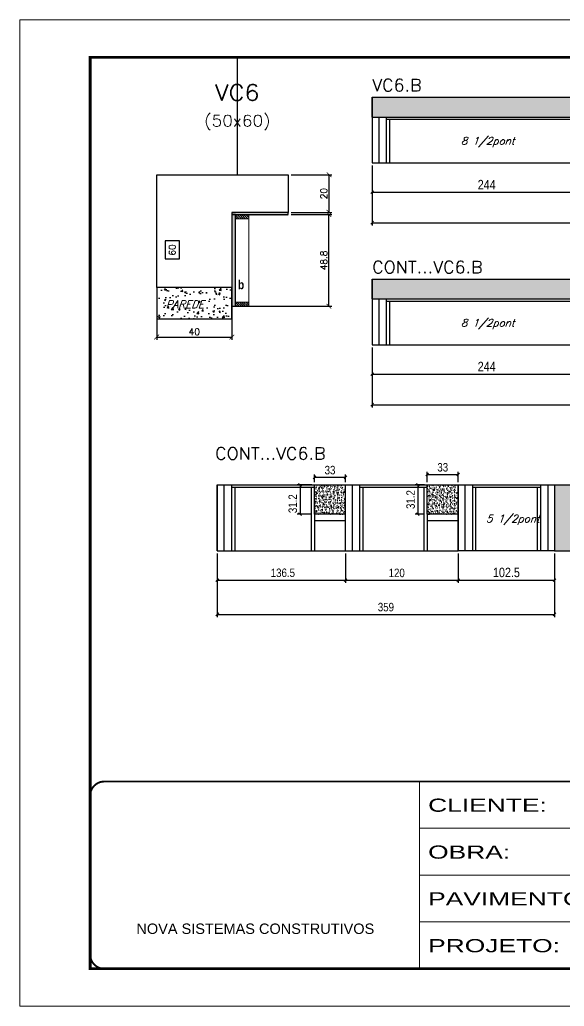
# Model space of a CAD drawing. Extents: x 137137 to 143418, y 10464 to 34486.
# Drawn here: x 137137 to 137717, y 23099 to 24149 of the extents above; entities that cross this region are included whole.
import ezdxf
from ezdxf.enums import TextEntityAlignment as Align

# ---------------------------------------------------------------- set-up
doc = ezdxf.new("R2010")
doc.units = 0
for name, pattern in [('CONTINUO', [0]), ('DASHED', [0.75, 0.5, -0.25]), ('HIDDEN', [0.375, 0.25, -0.125])]:
    doc.linetypes.add(name, pattern=pattern)
for name, color, linetype, lineweight in [('CONCRETO', 251, 'Continuous', 25), ('Escoras', 2, 'Continuous', 25), ('Folhas', 255, 'Continuous', 9), ('Hachura', 251, 'Continuous', 9), ('Madeira', 126, 'Continuous', 18), ('SARRAFO DE PRESSAO', 251, 'DASHED', 9), ('Texto Seção', 7, 'Continuous', 15)]:
    doc.layers.add(name, color=color, linetype=linetype, lineweight=lineweight)
for name, color, linetype in [('COTA', 241, 'Continuous'), ('Cota Seção (2x)', 4, 'Continuous'), ('detalhes', 4, 'Continuous'), ('Painéis', 200, 'Continuous'), ('SARR_2.2x7', 40, 'Continuous'), ('SARR_3.5x7', 81, 'Continuous'), ('texto', 7, 'Continuous'), ('Texto de Titulo', 7, 'Continuous'), ('Texto Qtd Sarr', 242, 'Continuous')]:
    doc.layers.add(name, color=color, linetype=linetype)
doc.styles.add('ARIAL', font='arial.ttf')
doc.styles.add('COTA TECNICA', font='techl___.ttf', dxfattribs={"height": 10})
doc.styles.add('COTA TECNICA-50', font='techl___.ttf', dxfattribs={"height": 9})
doc.styles.add('REGUA-120', font='ROMANS.shx', dxfattribs={"height": 15})
doc.styles.add('Romans', font='romans.shx')
doc.styles.add('TECNICA', font='techb___.ttf', dxfattribs={"height": 10})
doc.styles.add('Tecnologia', font='')
doc.styles.get('Tecnologia').set_extended_font_data('Forgotten Futurist')
doc.dimstyles.new('COTA PAINEL-50', dxfattribs={"dimtxt": 9, "dimasz": 3, "dimexe": 3, "dimexo": 3, "dimgap": 3, "dimtad": 1, "dimdec": 1, "dimzin": 12, "dimdsep": 46, "dimtxsty": 'COTA TECNICA-50', "dimblk1": 'OBLIQUE', "dimblk2": 'OBLIQUE', "dimsah": 1, "dimcen": 0.9, "dimclrd": 4, "dimclre": 4, "dimclrt": 240, "dimadec": 1, "dimazin": 3, "dimtfac": 1, "dimtdec": 1, "dimtmove": 0, "dimatfit": 3, "dimfxl": 1, "dimtolj": 1, "dimtzin": 12, "dimarcsym": 0})
doc.dimstyles.new('Cota Seção (2x)', dxfattribs={"dimtxt": 7, "dimasz": 5, "dimexe": 3, "dimexo": 3, "dimgap": 2, "dimtad": 3, "dimdec": 1, "dimlfac": 0.5, "dimzin": 12, "dimdsep": 46, "dimtxsty": 'Romans', "dimblk": 'ARCHTICK', "dimcen": 0, "dimclrd": 4, "dimclre": 4, "dimclrt": 1, "dimadec": 1, "dimazin": 3, "dimtfac": 1, "dimtdec": 1, "dimtmove": 0, "dimatfit": 3, "dimldrblk": 'OBLIQUE', "dimfxl": 1, "dimtolj": 1, "dimtzin": 12, "dimarcsym": 0})
doc.dimstyles.new('Cota Seção interna', dxfattribs={"dimtxt": 7, "dimasz": 6, "dimexe": 0.18, "dimexo": 2, "dimgap": -4, "dimtad": 3, "dimdec": 1, "dimlfac": 0.5, "dimzin": 12, "dimdsep": 46, "dimtxsty": 'Romans', "dimblk": 'ARCHTICK', "dimcen": 0.09, "dimse1": 1, "dimse2": 1, "dimsd1": 1, "dimsd2": 1, "dimclrd": 180, "dimclre": 5, "dimclrt": 1, "dimadec": 0, "dimazin": 3, "dimtfac": 1, "dimtdec": 1, "dimtofl": 0, "dimtmove": 0, "dimatfit": 3, "dimldrblk": 'ARCHTICK', "dimfxl": 1, "dimtolj": 1, "dimtzin": 0, "dimarcsym": 0})
doc.dimstyles.new('PAINEL', dxfattribs={"dimtxt": 10, "dimasz": 3, "dimexe": 3, "dimexo": 3, "dimgap": 3, "dimtad": 1, "dimdec": 1, "dimzin": 12, "dimdsep": 46, "dimtxsty": 'COTA TECNICA', "dimblk1": 'OBLIQUE', "dimblk2": 'OBLIQUE', "dimsah": 1, "dimcen": 0.9, "dimclrd": 4, "dimclre": 4, "dimclrt": 240, "dimadec": 1, "dimazin": 3, "dimtfac": 1, "dimtdec": 1, "dimtmove": 0, "dimatfit": 3, "dimfxl": 1, "dimtolj": 1, "dimtzin": 12, "dimarcsym": 0})
pattern_1 = [(50, (-58146.126, -10020.8976), (5.46554007, -0.47817257), [0.5715, -6.2865]), (355, (-58146.126, -10020.8976), (-1.05730264, 5.73170536), [0.4572, -5.02921753]), (100.4514447, (-58145.6706, -10020.9374), (4.40823741, 5.25353256), [0.48570026, -5.34270734]), (46.1842, (-58146.126, -10019.3736), (8.13237123, -1.26126984), [0.85725, -9.42975]), (96.6355576, (-58145.448, -10019.479), (7.12212402, 7.42278374), [0.7285507, -8.01406824]), (351.184151, (-58146.126, -10019.3736), (7.12212402, 7.42278374), [0.685799, -7.54379196]), (21, (-58145.364, -10019.7546), (4.54843174, -3.06795595), [0.5715, -6.2865]), (326, (-58145.364, -10019.7546), (1.85406085, 5.52563898), [0.4572, -5.0292]), (71.451445, (-58144.985, -10020.01), (6.40249258, 2.45768307), [0.48570026, -5.34269813]), (37.5, (-58146.126, -10020.8976), (0.092658098, 2.536651166), [0, -4.96824, 0, -5.1054, 0, -5.04825]), (7.5, (-58146.126, -10020.8976), (2.004589875, 3.005417245), [0, -2.91084, 0, -4.85394, 0, -1.92405]), (327.5, (-58147.8253, -10020.8976), (4.067717855, -0.17186232), [0, -1.905, 0, -5.9436, 0, -7.8867]), (317.5, (-58148.5873, -10020.8976), (4.44387544, 0.76279473), [0, -2.4765, 0, -3.94716, 0, -5.6007])]

# ---------------------------------------------------------------- blocks, each defined once
blk = doc.blocks.new('9999999999')
at = {"color": 30, "linetype": 'CONTINUO'}
for p, q in [((98564.6, 34230.2), (98564.6, 34429.4)), ((98564.6, 34379.6), (99584, 34379.6)), ((98564.6, 34329.8), (99488, 34329.8)), ((98564.6, 34280), (99488, 34280))]:
    blk.add_line(p, q, dxfattribs=at)
at = {"color": 30, "linetype": 'CONTINUO', "const_width": 2}
blk.add_lwpolyline([(99584, 34230.2), (99584, 34414.4, 0.414214), (99569, 34429.4), (98229, 34429.4, 0.414214), (98214, 34414.4), (98214, 34245.2, 0.414214), (98229, 34230.2), (99584, 34230.2)], format="xyb", dxfattribs=at)
at = {"layer": 'Folhas'}
blk.add_lwpolyline([(98139, 34190.2), (99624, 34190.2), (99624, 35240.2), (98139, 35240.2)], close=True, dxfattribs=at)
at = {"layer": 'Folhas', "color": 30, "const_width": 3}
blk.add_lwpolyline([(98214, 34230.2), (99584, 34230.2), (99584, 35200.2), (98214, 35200.2)], close=True, dxfattribs=at)
at = {"color": 7, "linetype": 'Continuous', "ltscale": 5, "style": 'ARIAL'}
blk.add_text('NOVA SISTEMAS CONSTRUTIVOS', height=11.059, dxfattribs=at).set_placement((98263.2, 34267.2))
at = {"layer": 'Folhas', "color": 7, "style": 'Tecnologia', "width": 1.5}
for s, p in [('CLIENTE:', (98573.7, 34397.2)), ('OBRA:', (98573.7, 34347.3)), ('PAVIMENTO:', (98573.7, 34297.5)), ('PROJETO:', (98573.7, 34247.7))]:
    blk.add_text(s, height=14, dxfattribs=at).set_placement(p)
blk = doc.blocks.new('_Oblique')
at = {"color": 0, "linetype": 'ByBlock', "lineweight": -2}
blk.add_line((-0.5, -0.5), (0.5, 0.5), dxfattribs=at)
blk = doc.blocks.new('*D5623')
at = {"layer": 'COTA', "color": 4, "linetype": 'ByBlock', "lineweight": -2, "transparency": 16777216}
for p, q in [((137512.4, 23993.3), (137512.4, 23962.1)), ((137756.4, 23993.3), (137756.4, 23962.1)), ((137512.4, 23965.1), (137756.4, 23965.1))]:
    blk.add_line(p, q, dxfattribs=at)
at = {"layer": 'Defpoints', "color": 0, "linetype": 'ByBlock', "transparency": 16777216}
for p in [(137512.4, 23996.3), (137756.4, 23996.3), (137756.4, 23965.1)]:
    blk.add_point(p, dxfattribs=at)
at = {"layer": 'COTA', "color": 4, "linetype": 'ByBlock', "lineweight": -2, "transparency": 16777216, "xscale": 3, "yscale": 3, "zscale": 3, "rotation": 180}
blk.add_blockref('_Oblique', (137512.4, 23965.1), dxfattribs=at)
at = {"layer": 'COTA', "color": 4, "linetype": 'ByBlock', "lineweight": -2, "transparency": 16777216, "xscale": 3, "yscale": 3, "zscale": 3}
blk.add_blockref('_Oblique', (137756.4, 23965.1), dxfattribs=at)
at = {"layer": 'COTA', "color": 240, "linetype": 'ByBlock', "transparency": 16777216, "insert": (137634.4, 23973.1), "char_height": 10, "attachment_point": 5, "style": 'COTA TECNICA'}
blk.add_mtext('\\A1;244', dxfattribs=at)
blk = doc.blocks.new('titulo1')
at = {"layer": 'Defpoints', "color": 252, "linetype": 'HIDDEN', "ltscale": 2}
blk.add_line((0, 0), (0, 125), dxfattribs=at)
at = {"layer": 'Defpoints', "style": 'Romans', "oblique": 15}
blk.add_attdef('FOLHA', text='', height=10, dxfattribs=at).set_placement((0, 15.6), align=Align.MIDDLE_CENTER)
at = {"layer": 'Texto Qtd Sarr', "color": 3, "style": 'Romans', "oblique": 15}
for tag, height, p in [('TITULO', 17, (0, 71.4)), ('SEÇÃO', 12, (0, 41.5))]:
    blk.add_attdef(tag, text='', height=height, dxfattribs=at).set_placement(p, align=Align.MIDDLE_CENTER)
blk = doc.blocks.new('_ArchTick')
at = {"color": 0, "linetype": 'ByBlock', "const_width": 0.15}
blk.add_lwpolyline([(-0.5, -0.5), (0.5, 0.5)], dxfattribs=at)
blk = doc.blocks.new('*D5585')
at = {"layer": 'COTA', "color": 4, "lineweight": -2, "transparency": 16777216}
for p, q in [((137426.1, 23983.6), (137469.5, 23983.6)), ((137466.5, 23983.6), (137466.5, 23943.6)), ((137426.1, 23943.6), (137469.5, 23943.6))]:
    blk.add_line(p, q, dxfattribs=at)
at = {"layer": 'Defpoints', "color": 0, "transparency": 16777216}
for p in [(137423.1, 23983.6), (137423.1, 23943.6), (137466.5, 23943.6)]:
    blk.add_point(p, dxfattribs=at)
at = {"layer": 'COTA', "color": 4, "lineweight": -2, "transparency": 16777216, "xscale": 5, "yscale": 5, "zscale": 5}
for p, rotation in [((137466.5, 23983.6), 90), ((137466.5, 23943.6), 270)]:
    blk.add_blockref('_ArchTick', p, dxfattribs=dict(at, rotation=rotation))
at = {"layer": 'COTA', "color": 1, "transparency": 16777216, "insert": (137461, 23963.6), "char_height": 7, "attachment_point": 5, "rotation": 90, "style": 'Romans'}
blk.add_mtext('\\A1;20', dxfattribs=at)
blk = doc.blocks.new('*D5586')
at = {"layer": 'COTA', "color": 4, "lineweight": -2, "transparency": 16777216}
for p, q in [((137426.1, 23941.2), (137469.5, 23941.2)), ((137466.5, 23843.6), (137466.5, 23941.2)), ((137366.1, 23843.6), (137469.5, 23843.6))]:
    blk.add_line(p, q, dxfattribs=at)
at = {"layer": 'Defpoints', "color": 0, "transparency": 16777216}
for p in [(137423.1, 23941.2), (137466.5, 23941.2), (137363.1, 23843.6)]:
    blk.add_point(p, dxfattribs=at)
at = {"layer": 'COTA', "color": 4, "lineweight": -2, "transparency": 16777216, "xscale": 5, "yscale": 5, "zscale": 5}
for p, rotation in [((137466.5, 23941.2), 90), ((137466.5, 23843.6), 270)]:
    blk.add_blockref('_ArchTick', p, dxfattribs=dict(at, rotation=rotation))
at = {"layer": 'COTA', "color": 1, "transparency": 16777216, "insert": (137461, 23892.4), "char_height": 7, "attachment_point": 5, "rotation": 90, "style": 'Romans'}
blk.add_mtext('\\A1;48.8', dxfattribs=at)
blk = doc.blocks.new('*D5587')
at = {"layer": 'COTA', "color": 4, "lineweight": -2, "transparency": 16777216}
for p, q in [((137283.1, 23852.6), (137283.1, 23807.9)), ((137363.1, 23852.6), (137363.1, 23807.9)), ((137283.1, 23810.9), (137363.1, 23810.9))]:
    blk.add_line(p, q, dxfattribs=at)
at = {"layer": 'Defpoints', "color": 0, "transparency": 16777216}
for p in [(137283.1, 23855.6), (137363.1, 23855.6), (137363.1, 23810.9)]:
    blk.add_point(p, dxfattribs=at)
at = {"layer": 'COTA', "color": 4, "lineweight": -2, "transparency": 16777216, "xscale": 5, "yscale": 5, "zscale": 5, "rotation": 180}
blk.add_blockref('_ArchTick', (137283.1, 23810.9), dxfattribs=at)
at = {"layer": 'COTA', "color": 4, "lineweight": -2, "transparency": 16777216, "xscale": 5, "yscale": 5, "zscale": 5}
blk.add_blockref('_ArchTick', (137363.1, 23810.9), dxfattribs=at)
at = {"layer": 'COTA', "color": 1, "transparency": 16777216, "insert": (137323.1, 23816.4), "char_height": 7, "attachment_point": 5, "style": 'Romans'}
blk.add_mtext('\\A1;40', dxfattribs=at)
blk = doc.blocks.new('*D5628')
at = {"layer": 'Cota Seção (2x)', "color": 180, "lineweight": -2, "transparency": 16777216}
for p, q in [((137307.2, 23913.1), (137292.2, 23913.1)), ((137292.2, 23913.1), (137292.2, 23894.1)), ((137307.2, 23894.1), (137307.2, 23913.1)), ((137292.2, 23894.1), (137307.2, 23894.1))]:
    blk.add_line(p, q, dxfattribs=at)
at = {"layer": 'Defpoints', "color": 0, "transparency": 16777216}
for p in [(137283.1, 23983.6), (137283.1, 23863.6), (137311.2, 23863.6)]:
    blk.add_point(p, dxfattribs=at)
at = {"layer": 'Cota Seção (2x)', "color": 1, "transparency": 16777216, "insert": (137299.7, 23903.6), "char_height": 7, "attachment_point": 5, "rotation": 90, "style": 'Romans'}
blk.add_mtext('\\A1;60', dxfattribs=at)
blk = doc.blocks.new('*D5588')
at = {"layer": 'Defpoints', "color": 0, "linetype": 'ByBlock', "transparency": 16777216}
for p in [(137512.4, 23996.3), (138460.7, 23996.3), (138460.7, 23932.6)]:
    blk.add_point(p, dxfattribs=at)
at = {"layer": 'Escoras', "color": 4, "linetype": 'ByBlock', "lineweight": -2, "transparency": 16777216}
for p, q in [((137512.4, 23993.3), (137512.4, 23929.6)), ((138460.7, 23993.3), (138460.7, 23929.6)), ((137512.4, 23932.6), (138460.7, 23932.6))]:
    blk.add_line(p, q, dxfattribs=at)
at = {"layer": 'Escoras', "color": 4, "linetype": 'ByBlock', "lineweight": -2, "transparency": 16777216, "xscale": 3, "yscale": 3, "zscale": 3, "rotation": 180}
blk.add_blockref('_Oblique', (137512.4, 23932.6), dxfattribs=at)
at = {"layer": 'Escoras', "color": 4, "linetype": 'ByBlock', "lineweight": -2, "transparency": 16777216, "xscale": 3, "yscale": 3, "zscale": 3}
blk.add_blockref('_Oblique', (138460.7, 23932.6), dxfattribs=at)
at = {"layer": 'Escoras', "color": 240, "linetype": 'ByBlock', "transparency": 16777216, "insert": (137986.6, 23940.3), "char_height": 9, "attachment_point": 5, "style": 'COTA TECNICA-50'}
blk.add_mtext('\\A1;948.3', dxfattribs=at)
blk = doc.blocks.new('*D5629')
at = {"layer": 'COTA', "color": 4, "linetype": 'ByBlock', "lineweight": -2, "transparency": 16777216}
for p, q in [((137512.4, 23799.6), (137512.4, 23768.4)), ((137756.4, 23799.6), (137756.4, 23768.4)), ((137512.4, 23771.4), (137756.4, 23771.4))]:
    blk.add_line(p, q, dxfattribs=at)
at = {"layer": 'Defpoints', "color": 0, "linetype": 'ByBlock', "transparency": 16777216}
for p in [(137512.4, 23802.6), (137756.4, 23802.6), (137756.4, 23771.4)]:
    blk.add_point(p, dxfattribs=at)
at = {"layer": 'COTA', "color": 4, "linetype": 'ByBlock', "lineweight": -2, "transparency": 16777216, "xscale": 3, "yscale": 3, "zscale": 3, "rotation": 180}
blk.add_blockref('_Oblique', (137512.4, 23771.4), dxfattribs=at)
at = {"layer": 'COTA', "color": 4, "linetype": 'ByBlock', "lineweight": -2, "transparency": 16777216, "xscale": 3, "yscale": 3, "zscale": 3}
blk.add_blockref('_Oblique', (137756.4, 23771.4), dxfattribs=at)
at = {"layer": 'COTA', "color": 240, "linetype": 'ByBlock', "transparency": 16777216, "insert": (137634.4, 23779.5), "char_height": 10, "attachment_point": 5, "style": 'COTA TECNICA'}
blk.add_mtext('\\A1;244', dxfattribs=at)
blk = doc.blocks.new('*D5590')
at = {"layer": 'Defpoints', "color": 0, "linetype": 'ByBlock', "transparency": 16777216}
for p in [(137512.4, 23802.6), (138290.4, 23802.6), (138290.4, 23738.9)]:
    blk.add_point(p, dxfattribs=at)
at = {"layer": 'Escoras', "color": 4, "linetype": 'ByBlock', "lineweight": -2, "transparency": 16777216}
for p, q in [((137512.4, 23799.6), (137512.4, 23735.9)), ((138290.4, 23799.6), (138290.4, 23735.9)), ((137512.4, 23738.9), (138290.4, 23738.9))]:
    blk.add_line(p, q, dxfattribs=at)
at = {"layer": 'Escoras', "color": 4, "linetype": 'ByBlock', "lineweight": -2, "transparency": 16777216, "xscale": 3, "yscale": 3, "zscale": 3, "rotation": 180}
blk.add_blockref('_Oblique', (137512.4, 23738.9), dxfattribs=at)
at = {"layer": 'Escoras', "color": 4, "linetype": 'ByBlock', "lineweight": -2, "transparency": 16777216, "xscale": 3, "yscale": 3, "zscale": 3}
blk.add_blockref('_Oblique', (138290.4, 23738.9), dxfattribs=at)
at = {"layer": 'Escoras', "color": 240, "linetype": 'ByBlock', "transparency": 16777216, "insert": (137901.4, 23746.5), "char_height": 9, "attachment_point": 5, "style": 'COTA TECNICA-50'}
blk.add_mtext('\\A1;778', dxfattribs=at)
blk = doc.blocks.new('*D5597')
at = {"layer": 'Defpoints', "color": 0, "linetype": 'ByBlock', "transparency": 16777216}
for p in [(137347.6, 23583.5), (137484.1, 23583.5), (137484.1, 23552.2)]:
    blk.add_point(p, dxfattribs=at)
at = {"layer": 'Escoras', "color": 4, "linetype": 'ByBlock', "lineweight": -2, "transparency": 16777216}
for p, q in [((137347.6, 23580.5), (137347.6, 23549.2)), ((137484.1, 23580.5), (137484.1, 23549.2)), ((137347.6, 23552.2), (137484.1, 23552.2))]:
    blk.add_line(p, q, dxfattribs=at)
at = {"layer": 'Escoras', "color": 4, "linetype": 'ByBlock', "lineweight": -2, "transparency": 16777216, "xscale": 3, "yscale": 3, "zscale": 3, "rotation": 180}
blk.add_blockref('_Oblique', (137347.6, 23552.2), dxfattribs=at)
at = {"layer": 'Escoras', "color": 4, "linetype": 'ByBlock', "lineweight": -2, "transparency": 16777216, "xscale": 3, "yscale": 3, "zscale": 3}
blk.add_blockref('_Oblique', (137484.1, 23552.2), dxfattribs=at)
at = {"layer": 'Escoras', "color": 240, "linetype": 'ByBlock', "transparency": 16777216, "insert": (137417.4, 23559.9), "char_height": 9, "attachment_point": 5, "style": 'COTA TECNICA-50'}
blk.add_mtext('\\A1;136.5', dxfattribs=at)
blk = doc.blocks.new('*D5598')
at = {"layer": 'Defpoints', "color": 0, "linetype": 'ByBlock', "transparency": 16777216}
for p in [(137484.1, 23583.5), (137604.1, 23583.5), (137604.1, 23552.2)]:
    blk.add_point(p, dxfattribs=at)
at = {"layer": 'Escoras', "color": 4, "linetype": 'ByBlock', "lineweight": -2, "transparency": 16777216}
for p, q in [((137484.1, 23580.5), (137484.1, 23549.2)), ((137604.1, 23580.5), (137604.1, 23549.2)), ((137484.1, 23552.2), (137604.1, 23552.2))]:
    blk.add_line(p, q, dxfattribs=at)
at = {"layer": 'Escoras', "color": 4, "linetype": 'ByBlock', "lineweight": -2, "transparency": 16777216, "xscale": 3, "yscale": 3, "zscale": 3, "rotation": 180}
blk.add_blockref('_Oblique', (137484.1, 23552.2), dxfattribs=at)
at = {"layer": 'Escoras', "color": 4, "linetype": 'ByBlock', "lineweight": -2, "transparency": 16777216, "xscale": 3, "yscale": 3, "zscale": 3}
blk.add_blockref('_Oblique', (137604.1, 23552.2), dxfattribs=at)
at = {"layer": 'Escoras', "color": 240, "linetype": 'ByBlock', "transparency": 16777216, "insert": (137538.6, 23559.8), "char_height": 9, "attachment_point": 5, "style": 'COTA TECNICA-50'}
blk.add_mtext('\\A1;120', dxfattribs=at)
blk = doc.blocks.new('*D5599')
at = {"layer": 'Defpoints', "color": 0, "linetype": 'ByBlock', "transparency": 16777216}
for p in [(137604.1, 23664.5), (137571.1, 23653.5), (137604.1, 23653.5)]:
    blk.add_point(p, dxfattribs=at)
at = {"layer": 'Escoras', "color": 4, "linetype": 'ByBlock', "lineweight": -2, "transparency": 16777216}
for p, q in [((137571.1, 23656.5), (137571.1, 23667.5)), ((137604.1, 23656.5), (137604.1, 23667.5)), ((137571.1, 23664.5), (137604.1, 23664.5))]:
    blk.add_line(p, q, dxfattribs=at)
at = {"layer": 'Escoras', "color": 4, "linetype": 'ByBlock', "lineweight": -2, "transparency": 16777216, "xscale": 3, "yscale": 3, "zscale": 3, "rotation": 180}
blk.add_blockref('_Oblique', (137571.1, 23664.5), dxfattribs=at)
at = {"layer": 'Escoras', "color": 4, "linetype": 'ByBlock', "lineweight": -2, "transparency": 16777216, "xscale": 3, "yscale": 3, "zscale": 3}
blk.add_blockref('_Oblique', (137604.1, 23664.5), dxfattribs=at)
at = {"layer": 'Escoras', "color": 240, "linetype": 'ByBlock', "transparency": 16777216, "insert": (137587.6, 23672.2), "char_height": 9, "attachment_point": 5, "style": 'COTA TECNICA-50'}
blk.add_mtext('\\A1;33', dxfattribs=at)
blk = doc.blocks.new('*D5600')
at = {"layer": 'Defpoints', "color": 0, "linetype": 'ByBlock', "transparency": 16777216}
for p in [(137451.1, 23661.5), (137451.1, 23653.5), (137484.1, 23653.5)]:
    blk.add_point(p, dxfattribs=at)
at = {"layer": 'Escoras', "color": 4, "linetype": 'ByBlock', "lineweight": -2, "transparency": 16777216}
for p, q in [((137451.1, 23656.5), (137451.1, 23664.5)), ((137484.1, 23661.5), (137451.1, 23661.5)), ((137484.1, 23656.5), (137484.1, 23664.5))]:
    blk.add_line(p, q, dxfattribs=at)
at = {"layer": 'Escoras', "color": 4, "linetype": 'ByBlock', "lineweight": -2, "transparency": 16777216, "xscale": 3, "yscale": 3, "zscale": 3, "rotation": 180}
blk.add_blockref('_Oblique', (137451.1, 23661.5), dxfattribs=at)
at = {"layer": 'Escoras', "color": 4, "linetype": 'ByBlock', "lineweight": -2, "transparency": 16777216, "xscale": 3, "yscale": 3, "zscale": 3}
blk.add_blockref('_Oblique', (137484.1, 23661.5), dxfattribs=at)
at = {"layer": 'Escoras', "color": 240, "linetype": 'ByBlock', "transparency": 16777216, "insert": (137467.6, 23669.2), "char_height": 9, "attachment_point": 5, "style": 'COTA TECNICA-50'}
blk.add_mtext('\\A1;33', dxfattribs=at)
blk = doc.blocks.new('*D5601')
at = {"layer": 'Defpoints', "color": 0, "linetype": 'ByBlock', "transparency": 16777216}
for p in [(137451.1, 23653.5), (137435.7, 23622.3), (137451.1, 23622.3)]:
    blk.add_point(p, dxfattribs=at)
at = {"layer": 'Escoras', "color": 4, "linetype": 'ByBlock', "lineweight": -2, "transparency": 16777216}
for p, q in [((137448.1, 23653.5), (137432.7, 23653.5)), ((137435.7, 23653.5), (137435.7, 23622.3)), ((137448.1, 23622.3), (137432.7, 23622.3))]:
    blk.add_line(p, q, dxfattribs=at)
at = {"layer": 'Escoras', "color": 4, "linetype": 'ByBlock', "lineweight": -2, "transparency": 16777216, "xscale": 3, "yscale": 3, "zscale": 3}
for p, rotation in [((137435.7, 23653.5), 90), ((137435.7, 23622.3), 270)]:
    blk.add_blockref('_Oblique', p, dxfattribs=dict(at, rotation=rotation))
at = {"layer": 'Escoras', "color": 240, "linetype": 'ByBlock', "transparency": 16777216, "insert": (137428, 23633.5), "char_height": 9, "attachment_point": 5, "rotation": 90, "style": 'COTA TECNICA-50'}
blk.add_mtext('\\A1;31.2', dxfattribs=at)
blk = doc.blocks.new('*D5602')
at = {"layer": 'Defpoints', "color": 0, "linetype": 'ByBlock', "transparency": 16777216}
for p in [(137571.1, 23653.5), (137561.1, 23622.3), (137571.1, 23622.3)]:
    blk.add_point(p, dxfattribs=at)
at = {"layer": 'Escoras', "color": 4, "linetype": 'ByBlock', "lineweight": -2, "transparency": 16777216}
for p, q in [((137568.1, 23653.5), (137558.1, 23653.5)), ((137561.1, 23653.5), (137561.1, 23622.3)), ((137568.1, 23622.3), (137558.1, 23622.3))]:
    blk.add_line(p, q, dxfattribs=at)
at = {"layer": 'Escoras', "color": 4, "linetype": 'ByBlock', "lineweight": -2, "transparency": 16777216, "xscale": 3, "yscale": 3, "zscale": 3}
for p, rotation in [((137561.1, 23653.5), 90), ((137561.1, 23622.3), 270)]:
    blk.add_blockref('_Oblique', p, dxfattribs=dict(at, rotation=rotation))
at = {"layer": 'Escoras', "color": 240, "linetype": 'ByBlock', "transparency": 16777216, "insert": (137553.4, 23637.9), "char_height": 9, "attachment_point": 5, "rotation": 90, "style": 'COTA TECNICA-50'}
blk.add_mtext('\\A1;31.2', dxfattribs=at)
blk = doc.blocks.new('*D5577')
at = {"layer": 'COTA', "color": 4, "linetype": 'ByBlock', "lineweight": -2, "transparency": 16777216}
for p, q in [((137604.1, 23580.5), (137604.1, 23549.2)), ((137706.6, 23580.5), (137706.6, 23549.2)), ((137604.1, 23552.2), (137706.6, 23552.2))]:
    blk.add_line(p, q, dxfattribs=at)
at = {"layer": 'Defpoints', "color": 0, "linetype": 'ByBlock', "transparency": 16777216}
for p in [(137604.1, 23583.5), (137706.6, 23583.5), (137706.6, 23552.2)]:
    blk.add_point(p, dxfattribs=at)
at = {"layer": 'COTA', "color": 4, "linetype": 'ByBlock', "lineweight": -2, "transparency": 16777216, "xscale": 3, "yscale": 3, "zscale": 3, "rotation": 180}
blk.add_blockref('_Oblique', (137604.1, 23552.2), dxfattribs=at)
at = {"layer": 'COTA', "color": 4, "linetype": 'ByBlock', "lineweight": -2, "transparency": 16777216, "xscale": 3, "yscale": 3, "zscale": 3}
blk.add_blockref('_Oblique', (137706.6, 23552.2), dxfattribs=at)
at = {"layer": 'COTA', "color": 240, "linetype": 'ByBlock', "transparency": 16777216, "insert": (137655.4, 23560.3), "char_height": 10, "attachment_point": 5, "style": 'COTA TECNICA'}
blk.add_mtext('\\A1;102.5', dxfattribs=at)
blk = doc.blocks.new('*D5606')
at = {"layer": 'Defpoints', "color": 0, "linetype": 'ByBlock', "transparency": 16777216}
for p in [(137347.6, 23583.5), (137706.6, 23583.5), (137706.6, 23515.7)]:
    blk.add_point(p, dxfattribs=at)
at = {"layer": 'Escoras', "color": 4, "linetype": 'ByBlock', "lineweight": -2, "transparency": 16777216}
for p, q in [((137347.6, 23580.5), (137347.6, 23512.7)), ((137706.6, 23580.5), (137706.6, 23512.7)), ((137347.6, 23515.7), (137706.6, 23515.7))]:
    blk.add_line(p, q, dxfattribs=at)
at = {"layer": 'Escoras', "color": 4, "linetype": 'ByBlock', "lineweight": -2, "transparency": 16777216, "xscale": 3, "yscale": 3, "zscale": 3, "rotation": 180}
blk.add_blockref('_Oblique', (137347.6, 23515.7), dxfattribs=at)
at = {"layer": 'Escoras', "color": 4, "linetype": 'ByBlock', "lineweight": -2, "transparency": 16777216, "xscale": 3, "yscale": 3, "zscale": 3}
blk.add_blockref('_Oblique', (137706.6, 23515.7), dxfattribs=at)
at = {"layer": 'Escoras', "color": 240, "linetype": 'ByBlock', "transparency": 16777216, "insert": (137527.1, 23523.4), "char_height": 9, "attachment_point": 5, "style": 'COTA TECNICA-50'}
blk.add_mtext('\\A1;359', dxfattribs=at)

msp = doc.modelspace()

# ---------------------------------------------------------------- hatches: boundary and pattern name
at = {"layer": 'CONCRETO', "linetype": 'ByBlock'}
h = msp.add_hatch(dxfattribs=at)
h.set_pattern_fill('AR-CONC', color=0, scale=0.1)
h.set_pattern_definition([(50, (1041.51, -4576.472), (18.2184669, -1.5939086), [1.905, -20.955]), (355, (1041.51, -4576.472), (-3.5243421, 19.1056845), [1.524, -16.7640584]), (100.451445, (1043.028, -4576.605), (14.6941247, 17.5117752), [1.619001, -17.8090245]), (46.1842, (1041.51, -4571.392), (27.107904, -4.2042328), [2.8575, -31.4325]), (96.635558, (1043.768, -4571.743), (23.7404134, 24.7426125), [2.4285023, -26.713561]), (351.184151, (1041.51, -4571.392), (23.7404134, 24.7426125), [2.2859967, -25.145973]), (21, (1044.05, -4572.662), (15.1614391, -10.2265198), [1.905, -20.955]), (326, (1044.05, -4572.662), (6.1802028, 18.4187966), [1.524, -16.764]), (71.451445, (1045.313, -4573.515), (21.341642, 8.192277), [1.619001, -17.8089938]), (37.5, (1041.5095, -4576.4724), (0.30886033, 8.4555039), [0, -16.5608, 0, -17.018, 0, -16.8275]), (7.5, (1041.5095, -4576.472), (6.68196625, 10.0180575), [0, -9.7028, 0, -16.1798, 0, -6.4135]), (327.5, (1035.845, -4576.4724), (13.55905952, -0.5728744), [0, -6.35, 0, -19.812, 0, -26.289]), (317.5, (1033.305, -4576.472), (14.8129181, 2.5426491), [0, -8.255, 0, -13.1572, 0, -18.669])])
h.paths.add_polyline_path([(137283.13, 23863.6), (137283.13, 23830.24), (137363.13, 23830.24), (137363.13, 23863.6)])
h.paths.add_polyline_path([(137287.55, 23839.73), (137334.6, 23839.73), (137338.66, 23851.51), (137291.61, 23851.51)], flags=24)
at = {"layer": 'COTA', "linetype": 'ByBlock'}
h = msp.add_hatch(dxfattribs=at)
h.set_pattern_fill('AR-CONC', color=256, scale=0.03)
h.set_pattern_definition([(50, (2549.3994, -2083.821), (5.46554007, -0.47817257), [0.5715, -6.2865]), (355, (2549.3994, -2083.821), (-1.05730264, 5.73170536), [0.4572, -5.02921753]), (100.4514447, (2549.855, -2083.861), (4.40823741, 5.25353256), [0.48570026, -5.34270734]), (46.1842, (2549.3994, -2082.297), (8.13237123, -1.26126984), [0.85725, -9.42975]), (96.6355576, (2550.077, -2082.402), (7.122124, 7.42278374), [0.7285507, -8.01406824]), (351.184151, (2549.3994, -2082.297), (7.122124, 7.42278374), [0.685799, -7.54379196]), (21, (2550.1614, -2082.678), (4.54843174, -3.06795595), [0.5715, -6.2865]), (326, (2550.1614, -2082.678), (1.85406085, 5.52563898), [0.4572, -5.0292]), (71.451445, (2550.5405, -2082.9336), (6.40249258, 2.45768307), [0.48570026, -5.34269813]), (37.5, (2549.3994, -2083.821), (0.092658098, 2.536651166), [0, -4.96824, 0, -5.1054, 0, -5.04825]), (7.5, (2549.3994, -2083.821), (2.004589875, 3.005417245), [0, -2.91084, 0, -4.85394, 0, -1.92405]), (327.5, (2547.7002, -2083.821), (4.067717855, -0.17186232), [0, -1.905, 0, -5.9436, 0, -7.8867]), (317.5, (2546.9382, -2083.821), (4.44387544, 0.76279473), [0, -2.4765, 0, -3.94716, 0, -5.6007])])
h.paths.add_polyline_path([(138216.74, 24045.07), (138460.74, 24045.07), (138460.74, 24066.27), (138216.74, 24066.27), (137756.44, 24066.27), (137512.44, 24066.27), (137512.44, 24045.07), (137756.44, 24045.07)])
h = msp.add_hatch(dxfattribs=at)
h.set_pattern_fill('AR-CONC', color=256, scale=0.03)
h.set_pattern_definition([(50, (2549.3994, -2277.4916), (5.46554007, -0.47817257), [0.5715, -6.2865]), (355, (2549.3994, -2277.4916), (-1.05730264, 5.73170536), [0.4572, -5.02921753]), (100.4514447, (2549.855, -2277.5314), (4.40823741, 5.25353256), [0.48570026, -5.34270734]), (46.1842, (2549.3994, -2275.9676), (8.13237123, -1.26126984), [0.85725, -9.42975]), (96.6355576, (2550.077, -2276.073), (7.122124, 7.42278374), [0.7285507, -8.01406824]), (351.184151, (2549.3994, -2275.9676), (7.122124, 7.42278374), [0.685799, -7.54379196]), (21, (2550.1614, -2276.3486), (4.54843174, -3.06795595), [0.5715, -6.2865]), (326, (2550.1614, -2276.3486), (1.85406085, 5.52563898), [0.4572, -5.0292]), (71.451445, (2550.5405, -2276.604), (6.40249258, 2.45768307), [0.48570026, -5.34269813]), (37.5, (2549.3994, -2277.4916), (0.092658098, 2.536651166), [0, -4.96824, 0, -5.1054, 0, -5.04825]), (7.5, (2549.3994, -2277.4916), (2.004589875, 3.005417245), [0, -2.91084, 0, -4.85394, 0, -1.92405]), (327.5, (2547.7002, -2277.4916), (4.067717855, -0.17186232), [0, -1.905, 0, -5.9436, 0, -7.8867]), (317.5, (2546.9382, -2277.4916), (4.44387544, 0.76279473), [0, -2.4765, 0, -3.94716, 0, -5.6007])])
h.paths.add_polyline_path([(138309.44, 23802.6), (138309.49, 23872.6), (137756.44, 23872.6), (137512.44, 23872.6), (137512.44, 23851.4), (138290.44, 23851.4), (138290.44, 23802.6)])
h = msp.add_hatch(dxfattribs=at)
h.set_pattern_fill('AR-CONC', color=256, scale=0.03)
h.set_pattern_definition(pattern_1)
h.paths.add_polyline_path([(137484.11, 23653.45), (137451.11, 23653.45), (137451.11, 23622.25), (137484.11, 23622.25)])
h = msp.add_hatch(dxfattribs=at)
h.set_pattern_fill('AR-CONC', color=256, scale=0.03)
h.set_pattern_definition(pattern_1)
h.paths.add_polyline_path([(137604.11, 23653.45), (137571.11, 23653.45), (137571.11, 23622.25), (137604.11, 23622.25)])
h = msp.add_hatch(dxfattribs=at)
h.set_pattern_fill('AR-CONC', color=256, scale=0.03)
h.set_pattern_definition(pattern_1)
h.paths.add_polyline_path([(137725.61, 23632.25), (138025.61, 23632.25), (138025.61, 23583.45), (138044.61, 23583.45), (138044.61, 23632.25), (138480.61, 23632.25), (138480.61, 23653.45), (137706.61, 23653.45), (137706.61, 23583.45), (137725.61, 23583.45)])
at = {"layer": 'Hachura'}
h = msp.add_hatch(color=256, dxfattribs=at)
h.dxf.hatch_style = 1
h.paths.add_polyline_path([(137423.13, 23939.6), (137423.13, 23943.6), (137363.13, 23943.6), (137363.13, 23939.6)])
h = msp.add_hatch(color=256, dxfattribs=at)
h.dxf.hatch_style = 1
h.paths.add_polyline_path([(137367.13, 23941.2), (137363.13, 23941.2), (137363.13, 23843.6), (137367.13, 23843.6)])
h = msp.add_hatch(dxfattribs=at)
h.set_pattern_fill('ANSI31', color=256, scale=0.5, angle=270, style=0)
h.set_pattern_definition([(315, (160327.8265, 15633.5564), (1.12253202, 1.12253202), [])])
h.paths.add_polyline_path([(137367.13, 23936.8), (137367.13, 23941.2), (137381.13, 23941.2), (137381.13, 23936.8)])
h = msp.add_hatch(dxfattribs=at)
h.set_pattern_fill('ANSI31', color=256, scale=0.5, angle=270, style=0)
h.set_pattern_definition([(315, (160327.8265, 15540.3564), (1.12253202, 1.12253202), [])])
h.paths.add_polyline_path([(137367.13, 23843.6), (137367.13, 23848), (137381.13, 23848), (137381.13, 23843.6)])

# ---------------------------------------------------------------- linework, layer by layer
at = {"layer": 'CONCRETO'}
msp.add_lwpolyline([(137283.13, 23983.6), (137283.13, 23983.6), (137423.13, 23983.6), (137423.13, 23943.6), (137363.13, 23943.6), (137363.13, 23863.6), (137283.13, 23863.6), (137283.13, 23983.6)], close=True, dxfattribs=at)
at = {"layer": 'CONCRETO', "color": 0, "linetype": 'ByBlock'}
msp.add_lwpolyline([(137363.13, 23863.6), (137283.13, 23863.6), (137283.13, 23830.24), (137363.13, 23830.24)], close=True, dxfattribs=at)
at = {"layer": 'COTA', "linetype": 'ByBlock'}
for p, q in [((137512.44, 24045.07), (137512.44, 24066.27)), ((137512.44, 24066.27), (137756.44, 24066.27)), ((137512.44, 24066.27), (137512.44, 24045.07)), ((137512.44, 23851.4), (137512.44, 23872.6)), ((137512.44, 23872.6), (137756.44, 23872.6)), ((137512.44, 23872.6), (137512.44, 23851.4)), ((137347.61, 23653.45), (137604.11, 23653.45)), ((137604.11, 23622.25), (137604.11, 23653.45)), ((137706.61, 23653.45), (138480.61, 23653.45)), ((137706.61, 23583.45), (137725.61, 23583.45))]:
    msp.add_line(p, q, dxfattribs=at)
at = {"layer": 'Madeira'}
for points in [[(137367.13, 23936.8), (137367.13, 23941.2), (137381.13, 23941.2), (137381.13, 23936.8)], [(137367.13, 23941.2), (137381.13, 23941.2), (137381.13, 23843.6), (137367.13, 23843.6)], [(137367.13, 23843.6), (137367.13, 23848), (137381.13, 23848), (137381.13, 23843.6)]]:
    msp.add_lwpolyline(points, close=True, dxfattribs=at)
at = {"layer": 'Painéis', "linetype": 'ByBlock'}
for p, q in [((137512.44, 24045.07), (137756.44, 24045.07)), ((137512.44, 24045.07), (137512.44, 23996.27)), ((137512.44, 23996.27), (137756.44, 23996.27)), ((137512.44, 23851.4), (137756.44, 23851.4)), ((137512.44, 23851.4), (137512.44, 23802.6)), ((137512.44, 23802.6), (137756.44, 23802.6)), ((137347.61, 23653.45), (137451.11, 23653.45)), ((137347.61, 23583.45), (137347.61, 23653.45)), ((137347.61, 23653.45), (137347.61, 23583.45)), ((137451.11, 23622.25), (137451.11, 23653.45)), ((137484.11, 23583.45), (137484.11, 23653.45)), ((137484.11, 23653.45), (137571.11, 23653.45)), ((137571.11, 23622.25), (137571.11, 23653.45)), ((137604.11, 23653.45), (137604.11, 23583.45)), ((137604.11, 23653.45), (137706.61, 23653.45)), ((137706.61, 23653.45), (137706.61, 23583.45)), ((137484.11, 23622.25), (137451.11, 23622.25)), ((137484.11, 23583.45), (137484.11, 23622.25)), ((137604.11, 23622.25), (137571.11, 23622.25)), ((137604.11, 23583.45), (137604.11, 23622.25)), ((137347.61, 23583.45), (137484.11, 23583.45)), ((137484.11, 23583.45), (137604.11, 23583.45)), ((137706.61, 23583.45), (137604.11, 23583.45))]:
    msp.add_line(p, q, dxfattribs=at)
at = {"layer": 'Painéis'}
for points in [[(137423.13, 23941.2), (137423.13, 23943.6), (137363.13, 23943.6), (137363.13, 23941.2)], [(137367.13, 23941.2), (137363.13, 23941.2), (137363.13, 23843.6), (137367.13, 23843.6)]]:
    msp.add_lwpolyline(points, close=True, dxfattribs=at)
at = {"layer": 'SARR_2.2x7', "linetype": 'Continuous'}
for p, q in [((137519.44, 24045.07), (137519.44, 23996.27)), ((137527.44, 24042.87), (137756.44, 24042.87)), ((137519.44, 23851.4), (137519.44, 23802.6)), ((137527.44, 23849.2), (137756.44, 23849.2)), ((137354.61, 23653.45), (137354.61, 23583.45)), ((137362.61, 23651.25), (137451.11, 23651.25)), ((137491.11, 23653.45), (137491.11, 23583.45)), ((137499.11, 23651.25), (137571.11, 23651.25)), ((137611.11, 23653.45), (137611.11, 23583.45)), ((137619.11, 23651.25), (137691.61, 23651.25)), ((137699.61, 23653.45), (137699.61, 23583.45)), ((137706.61, 23651.25), (137706.61, 23651.25)), ((137484.11, 23615.25), (137451.11, 23615.25)), ((137604.11, 23615.25), (137571.11, 23615.25))]:
    msp.add_line(p, q, dxfattribs=at)
at = {"layer": 'SARR_3.5x7'}
for p, q in [((137527.44, 24045.07), (137527.44, 23996.27)), ((137530.94, 24042.87), (137530.94, 23996.27)), ((137527.44, 23851.4), (137527.44, 23802.6)), ((137530.94, 23849.2), (137530.94, 23802.6)), ((137362.61, 23653.45), (137362.61, 23583.45)), ((137366.11, 23651.25), (137366.11, 23583.45)), ((137447.61, 23651.25), (137447.61, 23583.45)), ((137499.11, 23653.45), (137499.11, 23583.45)), ((137502.61, 23651.25), (137502.61, 23583.45)), ((137567.61, 23651.25), (137567.61, 23583.45)), ((137619.11, 23653.45), (137619.11, 23583.45)), ((137622.61, 23651.25), (137622.61, 23583.45)), ((137688.11, 23651.25), (137688.11, 23583.45)), ((137691.61, 23653.45), (137691.61, 23583.45)), ((137451.11, 23622.25), (137451.11, 23583.45)), ((137571.11, 23622.25), (137571.11, 23583.45))]:
    msp.add_line(p, q, dxfattribs=at)

# ---------------------------------------------------------------- block references
at = {"layer": 'SARRAFO DE PRESSAO', "color": 6, "linetype": 'ByBlock'}
msp.add_blockref('9999999999', (38998.31, -11091.6), dxfattribs=at)
at = {"layer": 'Texto Seção'}
ref = msp.add_blockref('titulo1', (137368.98, 23983.6), dxfattribs=at)
ref.add_attrib('TITULO', 'VC6', dxfattribs={"layer": 'Texto de Titulo', "color": 7, "height": 17, "style": 'Romans', "width": 1.1}).set_placement((137368.98, 24071.1), align=Align.MIDDLE_CENTER)
ref.add_attrib('SEÇÃO', '(50x60)', dxfattribs={"layer": 'Texto de Titulo', "color": 7, "height": 12, "style": 'Romans', "width": 1.1}).set_placement((137368.98, 24041.1), align=Align.MIDDLE_CENTER)

# ---------------------------------------------------------------- texts
at = {"layer": 'detalhes', "style": 'TECNICA'}
msp.add_text('b', height=9.6, dxfattribs=at).set_placement((137369.49, 23861.79))
at = {"layer": 'texto', "color": 2, "char_height": 8, "attachment_point": 5, "style": 'Romans'}
for s, insert in [('{\\Q19;\\C256;8 1/2pont}', (137635.47, 24018.3)), ('{\\Q19;\\C256;PAREDE}', (137313.11, 23845.62)), ('{\\Q19;\\C256;8 1/2pont}', (137635.47, 23824.63)), ('{\\Q19;\\C256;5 1/2pont}', (137662.28, 23616.3))]:
    msp.add_mtext(s, dxfattribs=dict(at, insert=insert))
at = {"layer": 'Texto Seção', "style": 'REGUA-120', "width": 1.05}
for s, p in [('VC6.B', (137512.44, 24072.46)), ('CONT...VC6.B', (137512.44, 23878.79)), ('CONT...VC6.B', (137345.25, 23680.46))]:
    msp.add_text(s, height=13, dxfattribs=at).set_placement(p)

# ---------------------------------------------------------------- dimensions: what is measured, and where the dimension line sits
at = {"layer": 'COTA', "linetype": 'ByBlock'}
for base, p1, p2, picture, middle in [((137756.44, 23965.06), (137512.44, 23996.27), (137756.44, 23996.27), '*D5623', (137634.44, 23973.13)), ((137756.44, 23771.39), (137512.44, 23802.6), (137756.44, 23802.6), '*D5629', (137634.44, 23779.46)), ((137706.61, 23552.24), (137604.11, 23583.45), (137706.61, 23583.45), '*D5577', (137655.36, 23560.35))]:
    dim = msp.add_linear_dim(base=base, p1=p1, p2=p2, dimstyle='PAINEL', dxfattribs=at)
    dim.commit()
    dim.dimension.update_dxf_attribs({"geometry": picture, "text_midpoint": middle})
at = {"layer": 'COTA'}
for base, p1, p2, picture, middle in [((137466.51, 23943.6), (137423.13, 23983.6), (137423.13, 23943.6), '*D5585', (137461.01, 23963.6)), ((137466.51, 23941.2), (137363.13, 23843.6), (137423.13, 23941.2), '*D5586', (137461.01, 23892.4))]:
    dim = msp.add_linear_dim(base=base, p1=p1, p2=p2, angle=90, dimstyle='Cota Seção (2x)', dxfattribs=at)
    dim.commit()
    dim.dimension.update_dxf_attribs({"geometry": picture, "text_midpoint": middle})
dim = msp.add_linear_dim(base=(137363.13, 23810.87), p1=(137283.13, 23855.6), p2=(137363.13, 23855.6), dimstyle='Cota Seção (2x)', dxfattribs=at)
dim.commit()
dim.dimension.update_dxf_attribs({"geometry": '*D5587', "text_midpoint": (137323.13, 23816.37)})
at = {"layer": 'Cota Seção (2x)'}
dim = msp.add_linear_dim(base=(137311.17, 23863.6), p1=(137283.13, 23983.6), p2=(137283.13, 23863.6), angle=90, dimstyle='Cota Seção interna', dxfattribs=at)
dim.commit()
dim.dimension.update_dxf_attribs({"geometry": '*D5628', "text_midpoint": (137311.17, 23903.6), "dimtype": 160})
at = {"layer": 'Escoras', "linetype": 'ByBlock'}
for base, p1, p2, picture, middle in [((138460.74, 23932.61), (137512.44, 23996.27), (138460.74, 23996.27), '*D5588', (137986.59, 23940.33)), ((138290.44, 23738.94), (137512.44, 23802.6), (138290.44, 23802.6), '*D5590', (137901.44, 23746.52)), ((137604.11, 23664.48), (137571.11, 23653.45), (137604.11, 23653.45), '*D5599', (137587.61, 23672.18)), ((137451.11, 23661.48), (137484.11, 23653.45), (137451.11, 23653.45), '*D5600', (137467.61, 23669.17)), ((137706.61, 23515.67), (137347.61, 23583.45), (137706.61, 23583.45), '*D5606', (137527.11, 23523.4))]:
    dim = msp.add_linear_dim(base=base, p1=p1, p2=p2, dimstyle='COTA PAINEL-50', override={"dimarcsym": 1}, dxfattribs=at)
    dim.commit()
    dim.dimension.update_dxf_attribs({"geometry": picture, "text_midpoint": middle})
for base, p1, p2, angle, picture, middle, dimtype in [((137435.72, 23622.25), (137451.11, 23653.45), (137451.11, 23622.25), 90, '*D5601', (137435.72, 23633.45), 160), ((137484.11, 23552.24), (137347.61, 23583.45), (137484.11, 23583.45), 0, '*D5597', (137417.36, 23552.24), 161), ((137604.11, 23552.24), (137484.11, 23583.45), (137604.11, 23583.45), 0, '*D5598', (137538.61, 23552.24), 161)]:
    dim = msp.add_linear_dim(base=base, p1=p1, p2=p2, angle=angle, dimstyle='COTA PAINEL-50', override={"dimarcsym": 1}, dxfattribs=at)
    dim.commit()
    dim.dimension.update_dxf_attribs({"geometry": picture, "text_midpoint": middle, "dimtype": dimtype})
dim = msp.add_linear_dim(base=(137561.13, 23622.25), p1=(137571.11, 23653.45), p2=(137571.11, 23622.25), angle=90, dimstyle='COTA PAINEL-50', override={"dimarcsym": 1}, dxfattribs=at)
dim.commit()
dim.dimension.update_dxf_attribs({"geometry": '*D5602', "text_midpoint": (137553.43, 23637.85)})

doc.saveas('drawing.dxf')
